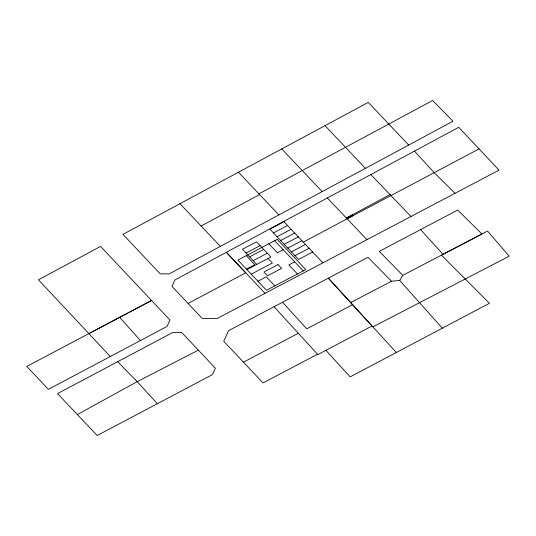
<?xml version="1.0" encoding="UTF-8"?>
<svg xmlns="http://www.w3.org/2000/svg" width="536" height="536" viewBox="0 0 536 536"><rect width="100%" height="100%" fill="white"/><g stroke="black" fill="none" stroke-linecap="round" stroke-linejoin="round"><path stroke-width="0.8" d="M350.658 302.585L391.488 281.253L399.695 280.462L402.777 275.35L487.552 231.063L509.2 256.188L372.882 326.893M77.352 414.562L137.176 381.659L198.354 350.149M278.881 214.896L169.255 273.876L160.197 273.849L122.985 234.353L368.272 102.396L408.667 145.068L452.954 121.237L432.653 100.487L258.928 193.831L278.881 214.896L408.667 145.068M201.094 226.025L259.605 194.555L238.487 172.224M414.462 151.105L458.716 127.3L499.036 170.133L217.201 318.485L202.132 318.371L171.976 286.371L174.897 279.986L414.462 151.105L434.033 172.505L455.024 193.308M303.309 242.145L353.077 215.626L352.326 214.862L346.39 218.065L390.007 194.588L410.978 216.49M347.107 218.822L479.03 148.901M188.089 303.45L245.702 272.817L226.346 252.315L265.059 293.299M140.439 340.548L167.051 326.424L169.972 320.039L100.56 246.399L38.485 279.792L110.282 356.52L140.439 340.548L119.655 317.359L26.8 366.41L48.361 389.344L110.282 356.52M117.665 361.726L172.753 332.501L181.784 332.555L215.378 368.232L212.457 374.597L97.19 435.513L57.513 393.612L117.665 361.726L137.176 381.659L157.383 403.695M119.655 317.359L151.554 300.495L88.855 333.613M441.443 255.156L489.448 303.276L350.182 376.882L325.908 350.35M283.986 221.703L269.883 229.133L298.559 259.464L312.662 252.041M273.467 232.925L287.571 225.495M246.017 253.052L260.121 245.629M277.052 236.718L291.155 229.287M249.602 256.845L263.705 249.421M280.636 240.51L294.74 233.08M253.186 260.637L267.29 253.213M284.221 244.302L298.324 236.872M246.446 269.106L254.821 264.69L246.272 255.645M283.243 249.729L277.393 252.811L268.838 243.759M246.929 269.615L270.874 257.005L256.536 241.837L242.433 249.26L256.771 264.429M287.805 248.094L301.909 240.664M291.39 251.887L305.493 244.456M251.23 274.164L272.389 263.022L268.087 258.473M294.974 255.672L309.078 248.248M257.916 281.239L266.291 276.824L274.847 285.876M294.713 261.863L288.864 264.945L297.42 273.99M391.488 281.253L367.971 257.287L228.638 330.625L223.72 341.238L263.042 382.938L317.52 354.236M420.619 229.596L457.737 210.052L481.904 234.011L442.997 254.352L420.619 229.596L379.253 251.351L402.777 275.35M243.458 362.168L298.331 333.265M274.05 306.713L317.855 354.598L372.044 325.968L352.561 304.703L306.78 328.816L282.532 302.25M370.872 174.555L390.871 195.486M327.322 197.998L366.932 239.672M325.017 125.665L365.411 168.338M281.762 148.928L322.163 191.607M283.732 221.435L322.886 262.854M274.687 240.684L303.262 270.915M179.969 203.693L220.37 246.372M396.318 352.5L328.32 278.164L352.561 304.703M442.334 328.193L399.695 280.462M277.219 239.351L237.89 260.06L266.466 290.284L305.795 269.581L277.219 239.351M278.05 264.59L263.94 272.013L267.524 275.805L281.635 268.382L278.05 264.59"/></g></svg>
